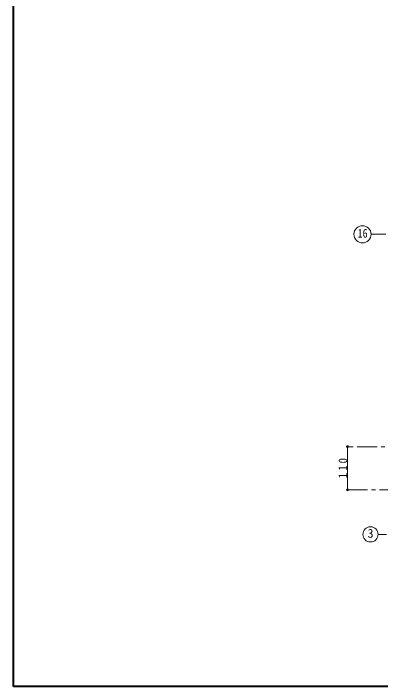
# Model space of a CAD drawing. Units: millimetres at full size, sheet at 1:10; details may follow other scales. Extents: x -2102 to 1948, y -1411 to 1399.
# Drawn here: x -2102 to -1183, y -1411 to 273 of the extents above; entities that cross this region are included whole.
import ezdxf
from ezdxf.enums import TextEntityAlignment as Align

# ---------------------------------------------------------------- set-up
doc = ezdxf.new("R2010")
doc.units = ezdxf.units.MM
doc.header["$LTSCALE"] = 10
doc.header["$PDMODE"] = 32
doc.header["$PDSIZE"] = 5
doc.linetypes.add('CHAIN1', pattern=[8, 5, -1, 1, -1])
doc.layers.add('0-0____1', color=4, linetype='Continuous', lineweight=9)
doc.styles.add('ＭＳ ゴシック', font='')
doc.styles.get('ＭＳ ゴシック').set_extended_font_data('MS Gothic')

msp = doc.modelspace()

# ---------------------------------------------------------------- linework, layer by layer
at = {"layer": '0-0____1', "color": 1, "lineweight": 40}
for p, q in [((-2102.14, -1410.54), (-2102.14, 1399.46)), ((1947.86, -1410.54), (-2102.14, -1410.54))]:
    msp.add_line(p, q, dxfattribs=at)
at = {"layer": '0-0____1', "color": 7, "lineweight": 18}
for p, q in [((-1206.97, -279.29), (-1169.79, -279.29)), ((-1189.41, -1029.9), (-1168.09, -1029.9))]:
    msp.add_line(p, q, dxfattribs=at)
at = {"layer": '0-0____1'}
msp.add_line((-1266.14, -810.54), (-1266.14, -918.54), dxfattribs=at)
at = {"layer": '0-0____1', "linetype": 'CHAIN1'}
for p, q in [((-1112.14, -810.54), (-1266.14, -810.54)), ((-1266.14, -918.54), (-1042.14, -918.54))]:
    msp.add_line(p, q, dxfattribs=at)
at = {"layer": '0-0____1', "color": 7, "lineweight": 18}
for centre, radius in [((-1228.4, -279.29), 21.43), ((-1208.41, -1029.9), 19)]:
    msp.add_circle(centre, radius, dxfattribs=at)
at = {"layer": '0-0____1'}
for p in [(-1266.14, -810.54), (-1266.14, -918.54)]:
    msp.add_point(p, dxfattribs=at)

# ---------------------------------------------------------------- texts
at = {"layer": '0-0____1', "color": 7, "style": 'ＭＳ ゴシック', "width": 0.85}
msp.add_text('16', height=21.99, dxfattribs=at).set_placement((-1240.9, -294.29), align=Align.BOTTOM_LEFT)
at = {"layer": '0-0____1', "color": 7, "style": 'ＭＳ ゴシック'}
msp.add_text('3', height=21.99, dxfattribs=at).set_placement((-1215.91, -1044.9), align=Align.BOTTOM_LEFT)
at = {"layer": '0-0____1', "color": 7, "insert": (-1266.14, -889.54), "char_height": 21.99, "attachment_point": 7, "rotation": 90, "style": 'ＭＳ ゴシック'}
msp.add_mtext('\\T1.38;\\W0.9;110', dxfattribs=at)

doc.saveas('drawing.dxf')
